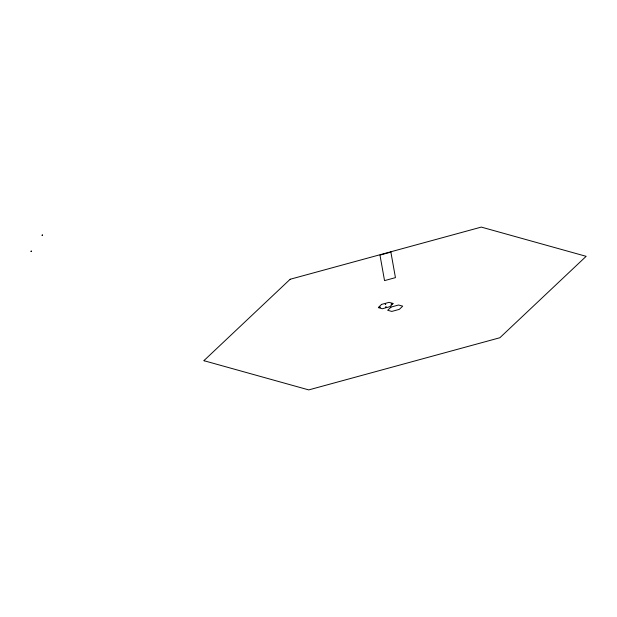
<?xml version="1.0" encoding="UTF-8"?>
<svg xmlns="http://www.w3.org/2000/svg" width="617" height="617" viewBox="0 0 617 617"><rect width="100%" height="100%" fill="white"/><g stroke="black" fill="none" stroke-linecap="round" stroke-linejoin="round"><path stroke-width="0.93" d="M204.266 360.305L204.35 360.806M381.553 304.405L378.344 307.467L380.35 307.119L378.383 307.667L382.332 308.755L385.88 307.783L385.694 306.788L386.126 306.664L386.304 307.667L389.851 306.695L393.06 303.641L391.085 304.181L393.029 303.441L389.072 302.345L385.525 303.317L385.702 304.304L385.278 304.428L385.101 303.433L381.553 304.405M391.047 307.073L387.677 310.282L391.818 311.423L399.338 309.364L402.708 306.155L398.559 305.014L391.047 307.073M42.311 234.954L41.925 235.316L42.403 235.447L42.311 234.954M31.236 251.05L30.85 251.412L31.32 251.543L31.236 251.05M290.16 279.262L203.88 360.675L308.731 389.905L499.87 337.738L586.15 256.325L481.299 227.095L290.16 279.262M390.877 252.114L379.972 255.106L384.538 280.619L395.443 277.635L390.877 252.114"/></g></svg>
